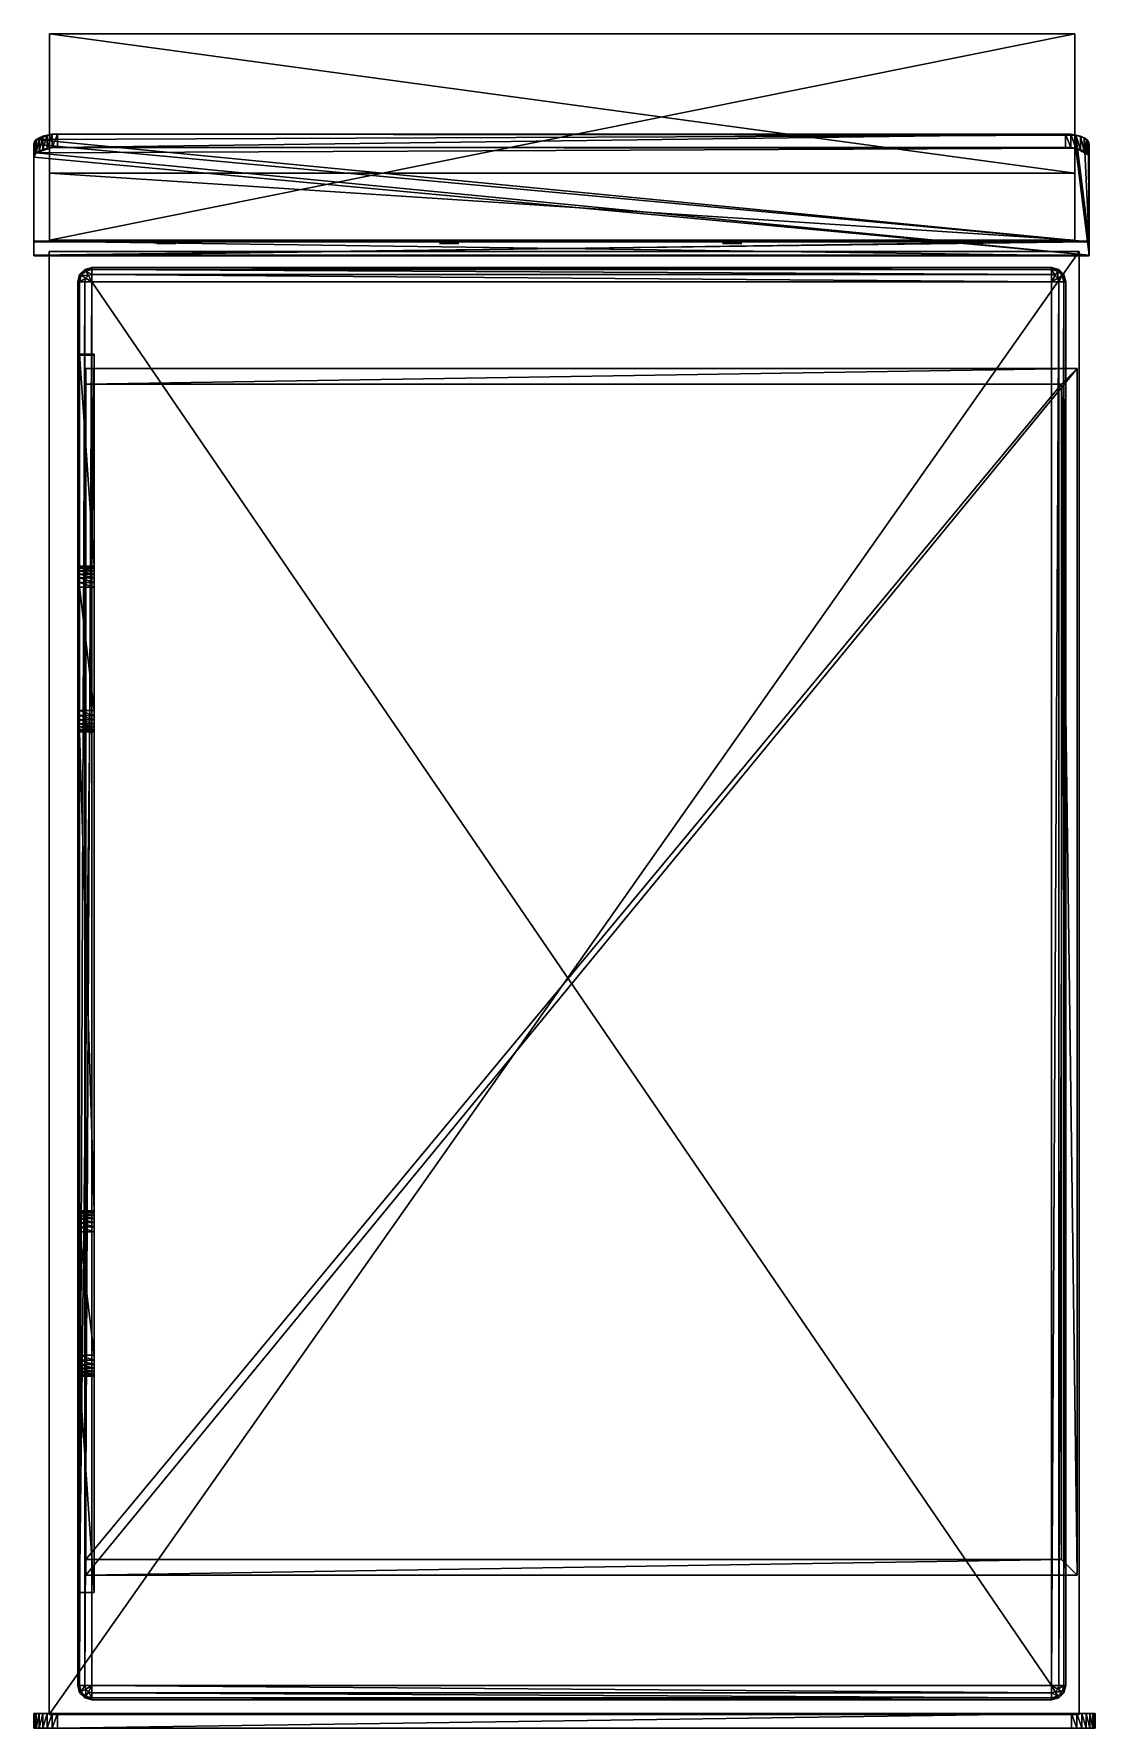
# Model space of a CAD drawing. Header units: centimetres. Extents: x -724 to 724, y -1155 to 1155.
import ezdxf

# ---------------------------------------------------------------- set-up
doc = ezdxf.new("R2010")
doc.units = ezdxf.units.CM
for name, color, linetype, true_color in [('beige', 7, 'Continuous', 0xd59ae5), ('beige1', 7, 'Continuous', 0xd59ae5), ('fabric', 7, 'Continuous', 0xd59ae5), ('grey', 7, 'Continuous', 0xd59ae5)]:
    doc.layers.add(name, color=color, linetype=linetype, true_color=true_color)

msp = doc.modelspace()

# ---------------------------------------------------------------- meshes
at = {"layer": 'beige', "color": 116, "true_color": 0x06873a}
mesh = msp.add_polyface(dxfattribs=at)
corners = [(-691.3, 1018.6, 476.4), (-698.7, 1018.2, 475.7), (-705.5, 1017.2, 473.5), (-711.4, 1015.6, 470), (-716.4, 1013.5, 465.5), (-720.2, 1010.9, 460), (-722.7, 1008.1, 453.9), (-723.5, 1004.9, 447.2), (-691.3, 1000.4, 484.9), (-698.7, 1000.1, 484.1), (-705.5, 999.1, 481.9), (-711.4, 997.4, 478.5), (-716.4, 995.3, 473.9), (-720.2, 992.8, 468.5), (-722.7, 989.9, 462.3), (-723.5, 986.8, 455.6), (683.2, 1018.6, 476.4), (690.6, 1018.2, 475.7), (690.6, 1000.1, 484.1), (683.2, 1000.4, 484.9), (697.4, 1017.2, 473.5), (697.4, 999.1, 481.9), (703.4, 1015.6, 470), (703.4, 997.4, 478.5), (708.4, 1013.5, 465.5), (708.4, 995.3, 473.9), (712.2, 1010.9, 460), (712.2, 992.8, 468.5), (714.6, 1008.1, 453.9), (714.6, 989.9, 462.3), (715.5, 1004.9, 447.2), (715.5, 986.8, 455.6), (-723.5, 871.7, 161.5), (-723.5, 853.6, 170), (715.5, 871.7, 161.5), (715.5, 853.6, 170), (-691.3, -1135.1, 88.6), (-698.7, -1135.1, 87.8), (-705.5, -1135.1, 85.4), (-711.4, -1135.1, 81.6), (-716.4, -1135.1, 76.6), (-720.3, -1135.1, 70.6), (-722.7, -1135.1, 63.8), (-723.5, -1135.1, 56.4), (-691.3, -1155.1, 88.6), (-698.7, -1155.1, 87.8), (-705.5, -1155.1, 85.4), (-711.4, -1155.1, 81.6), (-716.4, -1155.1, 76.6), (-720.3, -1155.1, 70.6), (-722.7, -1155.1, 63.8), (-723.5, -1155.1, 56.4), (691.3, -1135.1, 88.6), (698.7, -1135.1, 87.8), (698.7, -1155.1, 87.8), (691.3, -1155.1, 88.6), (705.5, -1135.1, 85.4), (705.5, -1155.1, 85.4), (711.4, -1135.1, 81.6), (711.4, -1155.1, 81.6), (716.4, -1135.1, 76.6), (716.4, -1155.1, 76.6), (720.3, -1135.1, 70.6), (720.3, -1155.1, 70.6), (722.7, -1135.1, 63.8), (722.7, -1155.1, 63.8), (723.5, -1135.1, 56.4), (723.5, -1155.1, 56.4), (-723.5, -1135.1, -484.7), (-723.5, -1155.1, -484.7), (723.5, -1135.1, -484.7), (723.5, -1155.1, -484.7)]
mesh.append_faces([[corners[k] for k in face] for face in [(34, 7, 5), (5, 3, 1), (1, 16, 20), (5, 1, 20), (34, 5, 20), (34, 20, 24), (28, 34, 24), (21, 19, 9), (9, 11, 13), (21, 9, 13), (13, 15, 35), (21, 13, 35), (21, 35, 29), (25, 21, 29), (70, 43, 41), (41, 39, 37), (37, 52, 56), (41, 37, 56), (70, 41, 56), (70, 56, 60), (64, 70, 60), (57, 55, 45), (45, 47, 49), (57, 45, 49), (49, 51, 71), (57, 49, 71), (57, 71, 65), (61, 57, 65)]], dxfattribs={"vtx0": -1, "vtx1": -1, "vtx2": -1, "color": 116})
mesh.append_faces([[corners[k] for k in face] for face in [(26, 28, 24), (27, 25, 29), (62, 64, 60), (63, 61, 65)]], dxfattribs={"vtx1": -1, "color": 116})
mesh.append_faces([[corners[k] for k in face] for face in [(9, 8, 0), (0, 1, 9), (10, 9, 1), (1, 2, 10), (11, 10, 2), (2, 3, 11), (12, 11, 3), (3, 4, 12), (13, 12, 4), (4, 5, 13), (14, 13, 5), (5, 6, 14), (15, 14, 6), (6, 7, 15), (32, 33, 15), (15, 7, 32), (18, 17, 16), (16, 19, 18), (21, 20, 17), (17, 18, 21), (23, 22, 20), (20, 21, 23), (25, 24, 22), (22, 23, 25), (27, 26, 24), (24, 25, 27), (29, 28, 26), (26, 27, 29), (31, 30, 28), (28, 29, 31), (31, 35, 34), (34, 30, 31), (28, 30, 34), (34, 32, 7), (7, 6, 5), (5, 4, 3), (3, 2, 1), (1, 0, 16), (16, 17, 20), (20, 22, 24), (25, 23, 21), (21, 18, 19), (19, 8, 9), (9, 10, 11), (11, 12, 13), (13, 14, 15), (15, 33, 35), (35, 31, 29), (8, 19, 16), (16, 0, 8), (34, 35, 33), (33, 32, 34), (45, 44, 36), (36, 37, 45), (46, 45, 37), (37, 38, 46), (47, 46, 38), (38, 39, 47), (48, 47, 39), (39, 40, 48), (49, 48, 40), (40, 41, 49), (50, 49, 41), (41, 42, 50), (51, 50, 42), (42, 43, 51), (68, 69, 51), (51, 43, 68), (54, 53, 52), (52, 55, 54), (57, 56, 53), (53, 54, 57), (59, 58, 56), (56, 57, 59), (61, 60, 58), (58, 59, 61), (63, 62, 60), (60, 61, 63), (65, 64, 62), (62, 63, 65), (67, 66, 64), (64, 65, 67), (67, 71, 70), (70, 66, 67), (64, 66, 70), (70, 68, 43), (43, 42, 41), (41, 40, 39), (39, 38, 37), (37, 36, 52), (52, 53, 56), (56, 58, 60), (61, 59, 57), (57, 54, 55), (55, 44, 45), (45, 46, 47), (47, 48, 49), (49, 50, 51), (51, 69, 71), (71, 67, 65), (44, 55, 52), (52, 36, 44)]], dxfattribs={"vtx2": -1, "color": 116})
at = {"layer": 'beige1', "color": 116, "true_color": 0x06873a}
mesh = msp.add_polyface(dxfattribs=at)
corners = [(215.4, 869.4, 117.7), (241.6, 869.4, 117.7), (215.4, 869.4, 188.6), (241.6, 869.4, 188.6), (-170.3, 869.4, 117.7), (-144.1, 869.4, 117.7), (-170.3, 869.4, 188.6), (-144.1, 869.4, 188.6), (-556, 869.4, 117.7), (-529.8, 869.4, 117.7), (-556, 869.4, 188.6), (-529.8, 869.4, 188.6)]
mesh.append_faces([[corners[k] for k in face] for face in [(0, 1, 3), (3, 2, 0), (4, 5, 7), (7, 6, 4), (8, 9, 11), (11, 10, 8)]], dxfattribs={"vtx2": -1, "color": 116})
at = {"layer": 'fabric', "color": 116, "true_color": 0x06873a}
mesh = msp.add_polyface(dxfattribs=at)
corners = [(-644.3, 817.1, 65.2), (664.2, 817.1, 65.2), (-644.3, -1097.1, 65.2), (664.2, -1097.1, 65.2), (-644.3, 826.8, 62.6), (-649.2, 825.5, 62.6), (-652.7, 821.9, 62.6), (-654, 817.1, 62.6), (-654, -1097.1, 62.6), (-652.7, -1102, 62.6), (-649.2, -1105.6, 62.6), (-644.3, -1106.9, 62.6), (664.2, -1106.9, 62.6), (669.1, -1105.6, 62.6), (672.6, -1102, 62.6), (673.9, -1097.1, 62.6), (673.9, 817.1, 62.6), (672.6, 821.9, 62.6), (669.1, 825.5, 62.6), (664.2, 826.8, 62.6), (-644.3, 834, 55.4), (-652.7, 831.7, 55.4), (-658.9, 825.5, 55.4), (-661.2, 817.1, 55.4), (-661.2, -1097.1, 55.4), (-658.9, -1105.6, 55.4), (-652.7, -1111.7, 55.4), (-644.3, -1114, 55.4), (664.2, -1114, 55.4), (672.6, -1111.7, 55.4), (678.8, -1105.6, 55.4), (681.1, -1097.1, 55.4), (681.1, 817.1, 55.4), (678.8, 825.5, 55.4), (672.6, 831.7, 55.4), (664.2, 834, 55.4), (-644.3, 836.6, 45.7), (-654, 834, 45.7), (-661.2, 826.8, 45.7), (-663.8, 817.1, 45.7), (-663.8, -1097.1, 45.7), (-661.2, -1106.9, 45.7), (-654, -1114, 45.7), (-644.3, -1116.6, 45.7), (664.2, -1116.6, 45.7), (673.9, -1114, 45.7), (681.1, -1106.9, 45.7), (683.7, -1097.1, 45.7), (683.7, 817.1, 45.7), (681.1, 826.8, 45.7), (673.9, 834, 45.7), (664.2, 836.6, 45.7), (-644.3, 836.6, -12.1), (-654, 834, -12.1), (-661.2, 826.8, -12.1), (-663.8, 817.1, -12.1), (-663.8, -1097.1, -12.1), (-661.2, -1106.9, -12.1), (-654, -1114, -12.1), (-644.3, -1116.6, -12.1), (664.2, -1116.6, -12.1), (673.9, -1114, -12.1), (681.1, -1106.9, -12.1), (683.7, -1097.1, -12.1), (683.7, 817.1, -12.1), (681.1, 826.8, -12.1), (673.9, 834, -12.1), (664.2, 836.6, -12.1)]
mesh.append_faces([[corners[k] for k in face] for face in [(0, 4, 5), (0, 5, 6), (0, 6, 7), (2, 8, 9), (2, 9, 10), (2, 10, 11), (3, 12, 13), (3, 13, 14), (3, 14, 15), (1, 16, 17), (1, 17, 18), (1, 18, 19)]], dxfattribs={"color": 116})
mesh.append_faces([[corners[k] for k in face] for face in [(3, 1, 0), (0, 2, 3), (8, 2, 0), (0, 7, 8), (12, 3, 2), (2, 11, 12), (16, 1, 3), (3, 15, 16), (4, 0, 1), (1, 19, 4), (21, 5, 4), (4, 20, 21), (22, 6, 5), (5, 21, 22), (23, 7, 6), (6, 22, 23), (24, 8, 7), (7, 23, 24), (25, 9, 8), (8, 24, 25), (26, 10, 9), (9, 25, 26), (27, 11, 10), (10, 26, 27), (28, 12, 11), (11, 27, 28), (29, 13, 12), (12, 28, 29), (30, 14, 13), (13, 29, 30), (31, 15, 14), (14, 30, 31), (32, 16, 15), (15, 31, 32), (33, 17, 16), (16, 32, 33), (34, 18, 17), (17, 33, 34), (35, 19, 18), (18, 34, 35), (20, 4, 19), (19, 35, 20), (37, 21, 20), (20, 36, 37), (38, 22, 21), (21, 37, 38), (39, 23, 22), (22, 38, 39), (40, 24, 23), (23, 39, 40), (41, 25, 24), (24, 40, 41), (42, 26, 25), (25, 41, 42), (43, 27, 26), (26, 42, 43), (44, 28, 27), (27, 43, 44), (45, 29, 28), (28, 44, 45), (46, 30, 29), (29, 45, 46), (47, 31, 30), (30, 46, 47), (48, 32, 31), (31, 47, 48), (49, 33, 32), (32, 48, 49), (50, 34, 33), (33, 49, 50), (51, 35, 34), (34, 50, 51), (36, 20, 35), (35, 51, 36), (53, 37, 36), (36, 52, 53), (54, 38, 37), (37, 53, 54), (55, 39, 38), (38, 54, 55), (56, 40, 39), (39, 55, 56), (57, 41, 40), (40, 56, 57), (58, 42, 41), (41, 57, 58), (59, 43, 42), (42, 58, 59), (60, 44, 43), (43, 59, 60), (61, 45, 44), (44, 60, 61), (62, 46, 45), (45, 61, 62), (63, 47, 46), (46, 62, 63), (64, 48, 47), (47, 63, 64), (65, 49, 48), (48, 64, 65), (66, 50, 49), (49, 65, 66), (67, 51, 50), (50, 66, 67), (52, 36, 51), (51, 67, 52)]], dxfattribs={"vtx2": -1, "color": 116})
at = {"layer": 'grey', "color": 116, "true_color": 0x06873a}
mesh = msp.add_polyface(dxfattribs=at)
corners = [(-723.5, 872.5, 154.7), (-723.5, 852.5, 154.7), (715.5, 872.5, 154.7), (715.5, 852.5, 154.7), (-723.5, 852.5, -479.1), (715.5, 872.5, -479.1), (-723.5, 872.5, -479.1), (715.5, 852.5, -479.1), (-652.7, -946.6, -478.9), (699.1, -946.6, -478.9), (-652.7, 698.9, -478.9), (699.1, 698.9, -478.9), (-652.7, -946.6, -297), (699.1, -946.6, -297), (-652.7, 698.9, -297), (699.1, 698.9, -297), (-652.7, -925.1, -457.4), (677.6, -925.1, -457.4), (-652.7, 677.4, -457.4), (677.6, 677.4, -457.4), (-652.7, -925.1, -297), (677.6, -925.1, -297), (-652.7, 677.4, -297), (677.6, 677.4, -297), (-641.2, 203.6, -315.6), (-641.2, 204.4, -322.1), (-641.2, 206.6, -328.2), (-641.2, 210, -333.5), (-641.2, 214.4, -338), (-641.2, 219.7, -341.3), (-641.2, 225.8, -343.5), (-641.2, 232.3, -344.3), (-641.2, 400.6, -344.3), (-641.2, 407.2, -343.5), (-641.2, 413.2, -341.3), (-641.2, 418.5, -338), (-641.2, 423, -333.5), (-641.2, 426.4, -328.2), (-641.2, 428.5, -322.1), (-641.2, 429.3, -315.6), (-641.2, 429.3, -275), (-641.2, 718.4, -274.6), (-641.2, 717.1, -484.9), (-641.2, -970.3, -484.9), (-641.2, -970.3, -275.6), (-641.2, -675, -274.3), (-641.2, -675.3, -315.6), (-641.2, -674.5, -322.1), (-641.2, -672.4, -328.2), (-641.2, -669, -333.5), (-641.2, -664.5, -338), (-641.2, -659.2, -341.3), (-641.2, -653.2, -343.5), (-641.2, -646.6, -344.3), (-641.2, -478.4, -344.3), (-641.2, -471.8, -343.5), (-641.2, -465.7, -341.3), (-641.2, -460.4, -338), (-641.2, -456, -333.5), (-641.2, -452.6, -328.2), (-641.2, -450.4, -322.1), (-641.2, -449.7, -315.6), (-641.2, -449.7, -275), (-641.2, 203.6, -275.7), (-661.2, 203.6, -315.6), (-661.2, 204.4, -322.1), (-661.2, 206.6, -328.2), (-661.2, 210, -333.5), (-661.2, 214.4, -338), (-661.2, 219.7, -341.3), (-661.2, 225.8, -343.5), (-661.2, 232.3, -344.3), (-661.2, 400.6, -344.3), (-661.2, 407.2, -343.5), (-661.2, 413.2, -341.3), (-661.2, 418.5, -338), (-661.2, 423, -333.5), (-661.2, 426.4, -328.2), (-661.2, 428.5, -322.1), (-661.2, 429.3, -315.6), (-661.2, 429.3, -275), (-661.2, 718.4, -274.6), (-661.2, 717.1, -484.9), (-661.2, -970.3, -484.9), (-661.2, -970.3, -275.6), (-661.2, -675, -274.3), (-661.2, -675.3, -315.6), (-661.2, -674.5, -322.1), (-661.2, -672.4, -328.2), (-661.2, -669, -333.5), (-661.2, -664.5, -338), (-661.2, -659.2, -341.3), (-661.2, -653.2, -343.5), (-661.2, -646.6, -344.3), (-661.2, -478.4, -344.3), (-661.2, -471.8, -343.5), (-661.2, -465.7, -341.3), (-661.2, -460.4, -338), (-661.2, -456, -333.5), (-661.2, -452.6, -328.2), (-661.2, -450.4, -322.1), (-661.2, -449.7, -315.6), (-661.2, -449.7, -275), (-661.2, 203.6, -275.7), (-702.8, -1136.5, -239.8), (701.6, -1136.5, -239.8), (-702.8, 858.4, -239.8), (701.6, 858.4, -239.8), (-702.8, -1136.5, 38.8), (701.6, -1136.5, 38.8), (-702.8, 858.4, 38.8), (701.6, 858.4, 38.8), (695.8, 1155.1, 353.8), (695.8, 1155.1, -478.8), (695.8, 873.7, -478.8), (695.8, 873.7, 154), (695.8, 965.3, 353.8), (-702.3, 1155.1, 353.8), (-702.3, 1155.1, -478.8), (-702.3, 873.7, -478.8), (-702.3, 873.7, 154), (-702.3, 965.3, 353.8)]
mesh.append_faces([[corners[k] for k in face] for face in [(44, 46, 45), (113, 115, 114)]], dxfattribs={"vtx0": -1, "color": 116})
mesh.append_faces([[corners[k] for k in face] for face in [(84, 86, 83), (118, 120, 117)]], dxfattribs={"vtx0": -1, "vtx1": -1, "color": 116})
mesh.append_faces([[corners[k] for k in face] for face in [(43, 29, 54), (94, 69, 83)]], dxfattribs={"vtx0": -1, "vtx1": -1, "vtx2": -1, "color": 116})
mesh.append_faces([[corners[k] for k in face] for face in [(42, 40, 39), (42, 39, 38), (42, 38, 37), (42, 37, 36), (42, 36, 35), (42, 35, 34), (42, 34, 33), (42, 33, 32), (43, 32, 31), (43, 31, 30), (43, 30, 29), (24, 61, 60), (26, 60, 59), (26, 59, 58), (27, 58, 57), (28, 57, 56), (29, 56, 55), (29, 55, 54), (43, 54, 53), (43, 53, 52), (43, 52, 51), (43, 51, 50), (43, 50, 49), (43, 49, 48), (43, 48, 47), (43, 47, 46), (101, 103, 64), (100, 64, 65), (100, 65, 66), (98, 66, 67), (97, 67, 68), (96, 68, 69), (72, 82, 83)]], dxfattribs={"vtx0": -1, "vtx2": -1, "color": 116})
mesh.append_faces([[corners[k] for k in face] for face in [(43, 42, 32), (24, 63, 61), (25, 24, 60), (26, 25, 60), (27, 26, 58), (28, 27, 57), (29, 28, 56), (44, 43, 46), (100, 101, 64), (99, 100, 66), (98, 99, 66), (97, 98, 67), (96, 97, 68), (95, 96, 69), (94, 95, 69), (79, 80, 82), (78, 79, 82), (77, 78, 82), (76, 77, 82), (75, 76, 82), (74, 75, 82), (73, 74, 82), (72, 73, 82), (71, 72, 83), (70, 71, 83), (69, 70, 83), (93, 94, 83), (92, 93, 83), (91, 92, 83), (90, 91, 83), (89, 90, 83), (88, 89, 83), (87, 88, 83), (86, 87, 83), (113, 112, 115)]], dxfattribs={"vtx1": -1, "vtx2": -1, "color": 116})
mesh.append_faces([[corners[k] for k in face] for face in [(6, 4, 1), (1, 0, 6), (7, 5, 2), (2, 3, 7), (5, 6, 0), (0, 2, 5), (4, 7, 3), (3, 1, 4), (3, 2, 0), (0, 1, 3), (5, 7, 4), (4, 6, 5), (11, 9, 8), (8, 10, 11), (13, 12, 8), (8, 9, 13), (15, 13, 9), (9, 11, 15), (14, 15, 11), (11, 10, 14), (16, 17, 19), (19, 18, 16), (16, 20, 21), (21, 17, 16), (17, 21, 23), (23, 19, 17), (19, 23, 22), (22, 18, 19), (16, 18, 10), (10, 8, 16), (21, 20, 12), (12, 13, 21), (20, 16, 8), (8, 12, 20), (23, 21, 13), (13, 15, 23), (18, 22, 14), (14, 10, 18), (22, 23, 15), (15, 14, 22), (65, 64, 24), (24, 25, 65), (66, 65, 25), (25, 26, 66), (67, 66, 26), (26, 27, 67), (68, 67, 27), (27, 28, 68), (69, 68, 28), (28, 29, 69), (70, 69, 29), (29, 30, 70), (71, 70, 30), (30, 31, 71), (72, 71, 31), (31, 32, 72), (73, 72, 32), (32, 33, 73), (74, 73, 33), (33, 34, 74), (75, 74, 34), (34, 35, 75), (76, 75, 35), (35, 36, 76), (77, 76, 36), (36, 37, 77), (78, 77, 37), (37, 38, 78), (79, 78, 38), (38, 39, 79), (80, 79, 39), (39, 40, 80), (81, 80, 40), (40, 41, 81), (82, 81, 41), (41, 42, 82), (83, 82, 42), (42, 43, 83), (84, 83, 43), (43, 44, 84), (85, 84, 44), (44, 45, 85), (86, 85, 45), (45, 46, 86), (87, 86, 46), (46, 47, 87), (88, 87, 47), (47, 48, 88), (89, 88, 48), (48, 49, 89), (90, 89, 49), (49, 50, 90), (91, 90, 50), (50, 51, 91), (92, 91, 51), (51, 52, 92), (93, 92, 52), (52, 53, 93), (94, 93, 53), (53, 54, 94), (95, 94, 54), (54, 55, 95), (96, 95, 55), (55, 56, 96), (97, 96, 56), (56, 57, 97), (98, 97, 57), (57, 58, 98), (99, 98, 58), (58, 59, 99), (100, 99, 59), (59, 60, 100), (101, 100, 60), (60, 61, 101), (102, 101, 61), (61, 62, 102), (103, 102, 62), (62, 63, 103), (64, 103, 63), (63, 24, 64), (42, 41, 40), (63, 62, 61), (84, 85, 86), (101, 102, 103), (80, 81, 82), (104, 106, 107), (107, 105, 104), (108, 109, 111), (111, 110, 108), (104, 105, 109), (109, 108, 104), (105, 107, 111), (111, 109, 105), (107, 106, 110), (110, 111, 107), (106, 104, 108), (108, 110, 106), (118, 117, 112), (112, 113, 118), (119, 118, 113), (113, 114, 119), (120, 119, 114), (114, 115, 120), (121, 120, 115), (115, 116, 121), (117, 121, 116), (116, 112, 117), (112, 116, 115), (118, 119, 120), (120, 121, 117)]], dxfattribs={"vtx2": -1, "color": 116})

doc.saveas('drawing.dxf')
